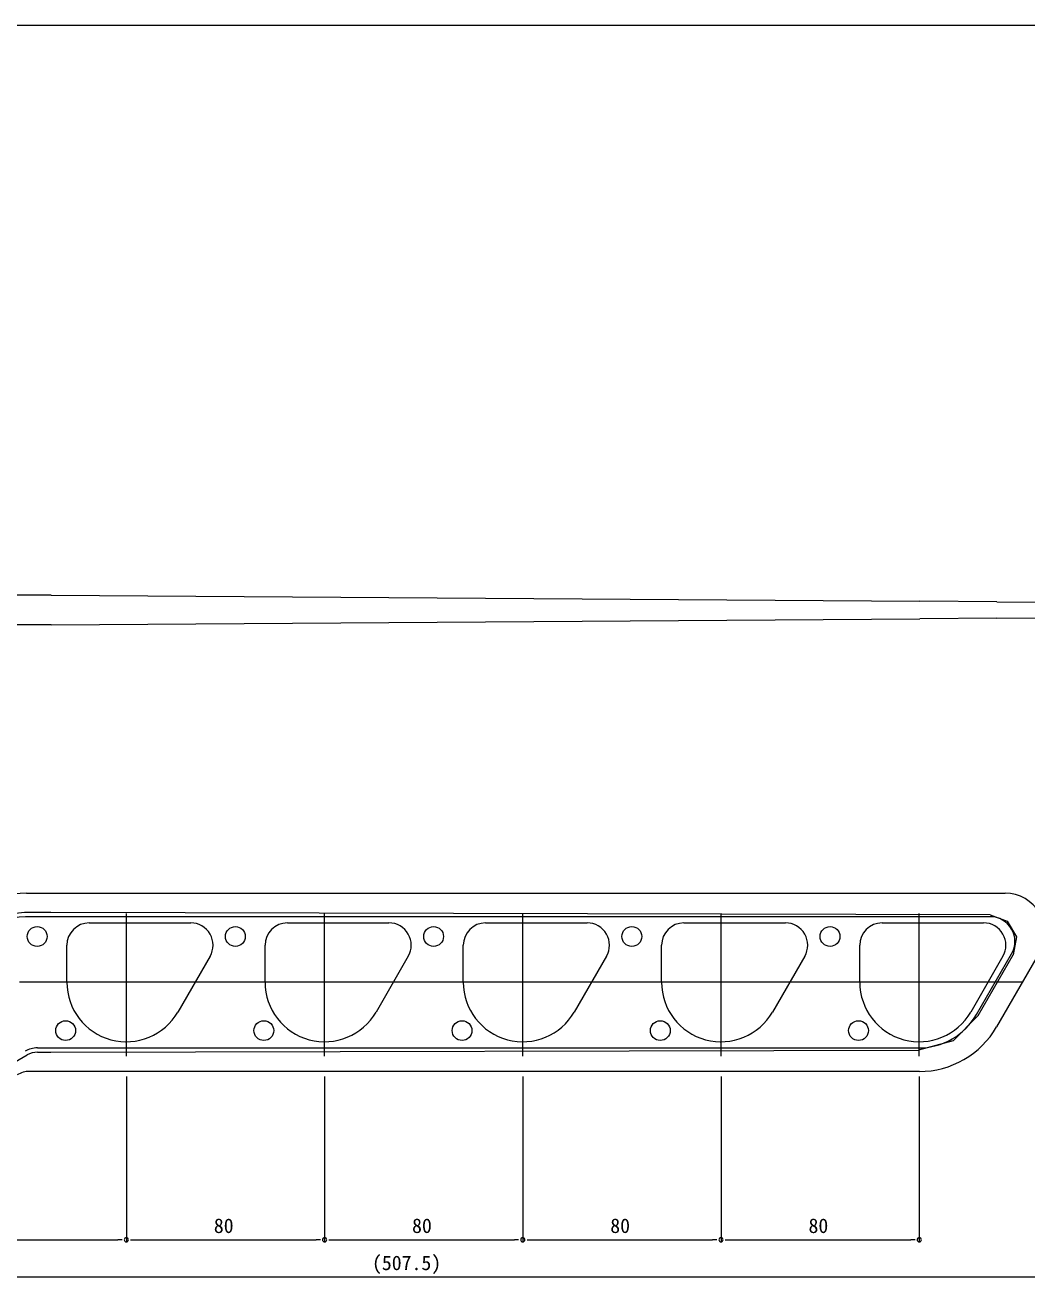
# Model space of a CAD drawing. Units: millimetres, scale not verified. Extents: x -1681 to -294, y -1188 to 1055.
# Drawn here: x -1368 to -963, y 490 to 996 of the extents above; entities that cross this region are included whole.
import ezdxf
from ezdxf.enums import TextEntityAlignment as Align

# ---------------------------------------------------------------- set-up
doc = ezdxf.new("R2010")
doc.units = ezdxf.units.MM
doc.header["$LTSCALE"] = 4
doc.linetypes.add('CHAIN2', pattern=[12, 9, -1, 1, -1])
for name, color, linetype, lineweight in [('0-2_YKK_ZWAK', 7, 'Continuous', 9), ('0-3_YKK_13', 4, 'Continuous', 9), ('0-4_YKK_D', 6, 'Continuous', 9), ('0-5_YKK_12', 2, 'CHAIN2', 9)]:
    doc.layers.add(name, color=color, linetype=linetype, lineweight=lineweight)
doc.styles.add('ＭＳ ゴシック', font='')
doc.styles.get('ＭＳ ゴシック').set_extended_font_data('MS Gothic')

msp = doc.modelspace()

# ---------------------------------------------------------------- linework, layer by layer
at = {"layer": '0-2_YKK_ZWAK'}
msp.add_line((-1679.947, 996), (-293.947, 996), dxfattribs=at)
at = {"layer": '0-3_YKK_13'}
for p, q in [((-1357.12, 765.764), (-1401.342, 765.764)), ((-1357.12, 765.764), (-1006.574, 763.317)), ((-975.498, 763.1), (-1006.574, 763.317)), ((-975.498, 763.1), (-957.771, 762.976)), ((-1357.12, 753.764), (-1401.342, 753.764)), ((-1357.12, 753.764), (-1006.574, 756.211)), ((-975.498, 756.428), (-1006.574, 756.211)), ((-975.498, 756.428), (-957.771, 756.552)), ((-1367.123, 645.378), (-972.108, 645.378)), ((-1357.295, 637.606), (-1365.338, 637.606)), ((-978.17, 636.643), (-1357.295, 637.606)), ((-978.17, 635.877), (-1364.984, 635.877)), ((-1341.795, 633.378), (-1300.814, 633.378)), ((-1261.795, 633.378), (-1220.814, 633.378)), ((-1181.795, 633.378), (-1140.815, 633.378)), ((-1101.795, 633.378), (-1060.815, 633.378)), ((-1021.795, 633.378), (-980.815, 633.378)), ((-1350.795, 609.378), (-1350.795, 624.377)), ((-1270.795, 609.378), (-1270.795, 624.377)), ((-1190.795, 609.378), (-1190.795, 624.377)), ((-1110.795, 609.378), (-1110.795, 624.377)), ((-1030.795, 609.378), (-1030.795, 624.377)), ((-1293.02, 619.878), (-1306.011, 597.378)), ((-1213.02, 619.878), (-1226.011, 597.378)), ((-1133.02, 619.878), (-1146.011, 597.378)), ((-1053.02, 619.878), (-1066.011, 597.378)), ((-973.02, 619.878), (-986.011, 597.378)), ((-983.655, 596.378), (-969.51, 620.878)), ((-982.982, 595.989), (-968.868, 620.506)), ((-958.252, 621.377), (-975.572, 591.378)), ((-1362.674, 582.879), (-1007.038, 582.878)), ((-1357.295, 581.149), (-1007.038, 582.039)), ((-1386.824, 568.485), (-1366.793, 580.05)), ((-1362.693, 581.149), (-1357.295, 581.149)), ((-1006.749, 573.377), (-1365.87, 573.377))]:
    msp.add_line(p, q, dxfattribs=at)
for points in [[(-978.17, 636.643), (-971.267, 634.116), (-967.596, 627.747), (-968.868, 620.506)], [(-982.982, 595.989), (-993.143, 585.795), (-1007.038, 582.039)]]:
    msp.add_lwpolyline(points, dxfattribs=at)
for centre in [(-1362.795, 627.877), (-1282.795, 627.877), (-1202.795, 627.877), (-1122.795, 627.877), (-1042.795, 627.877), (-1351.295, 589.878), (-1271.295, 589.878), (-1191.295, 589.878), (-1111.295, 589.878), (-1031.295, 589.878)]:
    msp.add_circle(centre, 4, dxfattribs=at)
for centre, radius, start, end in [((-1367.123, 595.377), 50, 90, 113), ((-972.108, 629.378), 16, 330, 90), ((-1365.338, 587.606), 50, 90, 113), ((-1364.984, 585.878), 50, 90, 113), ((-1341.795, 624.377), 9, 90, 180), ((-1300.814, 624.377), 9, 330, 90), ((-1261.795, 624.377), 9, 90, 180), ((-1220.814, 624.377), 9, 330, 90), ((-1181.795, 624.377), 9, 90, 180), ((-1140.815, 624.377), 9, 330, 90), ((-1101.795, 624.377), 9, 90, 180), ((-1060.815, 624.377), 9, 330, 90), ((-1021.795, 624.377), 9, 90, 180), ((-980.815, 624.377), 9, 330, 90), ((-978.17, 625.878), 10, 330, 90), ((-1326.795, 609.378), 24, 180, 330), ((-1246.795, 609.378), 24, 180, 330), ((-1166.795, 609.378), 24, 180, 330), ((-1086.795, 609.378), 24, 180, 330), ((-1006.795, 609.378), 24, 180, 330), ((-1007.038, 609.877), 27, 270, 330), ((-1006.749, 609.378), 36, 270, 330), ((-1362.674, 572.879), 10, 89.99983, 119.99998), ((-1362.693, 572.949), 8.2, 89.99998, 119.99998), ((-1365.87, 563.378), 10, 90, 119.99998)]:
    msp.add_arc(centre, radius, start, end, dxfattribs=at)
at = {"layer": '0-4_YKK_D'}
for p, q in [((-1326.795, 571.378), (-1326.795, 504.377)), ((-1326.795, 571.378), (-1326.795, 504.377)), ((-1246.795, 571.378), (-1246.795, 504.377)), ((-1246.795, 571.378), (-1246.795, 504.377)), ((-1166.795, 571.378), (-1166.795, 504.377)), ((-1166.795, 571.378), (-1166.795, 504.377)), ((-1086.795, 571.378), (-1086.795, 504.377)), ((-1086.795, 571.378), (-1086.795, 504.377)), ((-1006.795, 571.378), (-1006.795, 504.377)), ((-1328.495, 505.378), (-1330.195, 505.378)), ((-1248.495, 505.378), (-1250.195, 505.378)), ((-1168.495, 505.378), (-1170.195, 505.378)), ((-1088.495, 505.378), (-1090.195, 505.378)), ((-1008.495, 505.378), (-1010.195, 505.378))]:
    msp.add_line(p, q, dxfattribs=at)
for points in [[(-1462.095, 505.378), (-1460.395, 505.378), (-1330.195, 505.378)], [(-1325.095, 505.378), (-1323.395, 505.378), (-1250.195, 505.378)], [(-1245.095, 505.378), (-1243.395, 505.378), (-1170.195, 505.378)], [(-1165.095, 505.378), (-1163.395, 505.378), (-1090.195, 505.378)], [(-1085.095, 505.378), (-1083.395, 505.378), (-1010.195, 505.378)], [(-1462.095, 490.378), (-1460.395, 490.378), (-959.508, 490.378)]]:
    msp.add_lwpolyline(points, dxfattribs=at)
for centre, start, end in [((-1326.795, 505.378), 0, 180), ((-1326.795, 505.378), 0, 180), ((-1246.795, 505.378), 0, 180), ((-1246.795, 505.378), 0, 180), ((-1166.795, 505.378), 0, 180), ((-1166.795, 505.378), 0, 180), ((-1086.795, 505.378), 0, 180), ((-1086.795, 505.378), 0, 180), ((-1006.795, 505.378), 0, 180), ((-1326.795, 505.378), 180, 0), ((-1326.795, 505.378), 180, 0), ((-1246.795, 505.378), 180, 0), ((-1246.795, 505.378), 180, 0), ((-1166.795, 505.378), 180, 0), ((-1166.795, 505.378), 180, 0), ((-1086.795, 505.378), 180, 0), ((-1086.795, 505.378), 180, 0), ((-1006.795, 505.378), 180, 0)]:
    msp.add_arc(centre, 0.85, start, end, dxfattribs=at)
at = {"layer": '0-5_YKK_12', "linetype": 'Continuous'}
for p, q in [((-1326.795, 579.578), (-1326.795, 637.177)), ((-1246.795, 579.578), (-1246.795, 637.177)), ((-1166.795, 579.578), (-1166.795, 637.177)), ((-1086.795, 579.578), (-1086.795, 637.177)), ((-1006.795, 579.578), (-1006.795, 637.177)), ((-965.18, 609.378), (-1369.899, 609.378))]:
    msp.add_line(p, q, dxfattribs=at)

# ---------------------------------------------------------------- texts
at = {"layer": '0-4_YKK_D', "color": 4, "style": 'ＭＳ ゴシック'}
for s, p in [('80', (-1291.489, 506.377)), ('80', (-1211.489, 506.377)), ('80', (-1131.489, 506.377)), ('80', (-1051.489, 506.377)), ('(507.5)', (-1227.658, 491.378))]:
    msp.add_text(s, height=5.865, dxfattribs=at).set_placement(p, align=Align.BOTTOM_LEFT)

doc.saveas('drawing.dxf')
